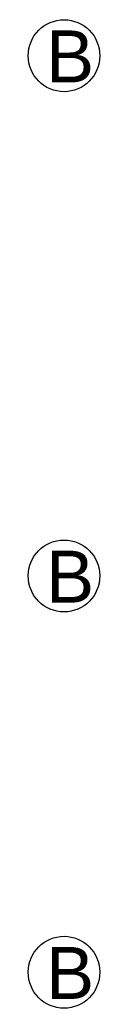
# Model space of a CAD drawing. Header units: millimetres. Extents: x 0 to 21977, y 2 to 7635.
# Drawn here: x 10994.22 to 10994.78, y 3783.48 to 3791.1 of the extents above; entities that cross this region are included whole.
import ezdxf

# ---------------------------------------------------------------- set-up
doc = ezdxf.new("R2010")
doc.units = ezdxf.units.MM
doc.linetypes.add('ACAD_ISO02W100', pattern=[15, 12, -3])
doc.layers.add('COTAS', color=161, linetype='ACAD_ISO02W100', lineweight=20)
doc.styles.get("Standard").update_dxf_attribs({"font": 'arial.ttf'})

msp = doc.modelspace()

# ---------------------------------------------------------------- linework, layer by layer
at = {"layer": 'COTAS', "color": 164}
for centre in [(10994.5011, 3790.8221), (10994.5011, 3786.8146), (10994.5011, 3783.7619)]:
    msp.add_circle(centre, 0.2769, dxfattribs=at)

# ---------------------------------------------------------------- texts
at = {"layer": 'COTAS', "color": 164, "char_height": 0.4, "attachment_point": 1}
for insert in [(10994.3618, 3791.017), (10994.3618, 3787.0095), (10994.3618, 3783.9568)]:
    msp.add_mtext_dynamic_manual_height_columns('B', width=0.048135, gutter_width=12.5, heights=[0], dxfattribs=dict(at, insert=insert))

doc.saveas('drawing.dxf')
